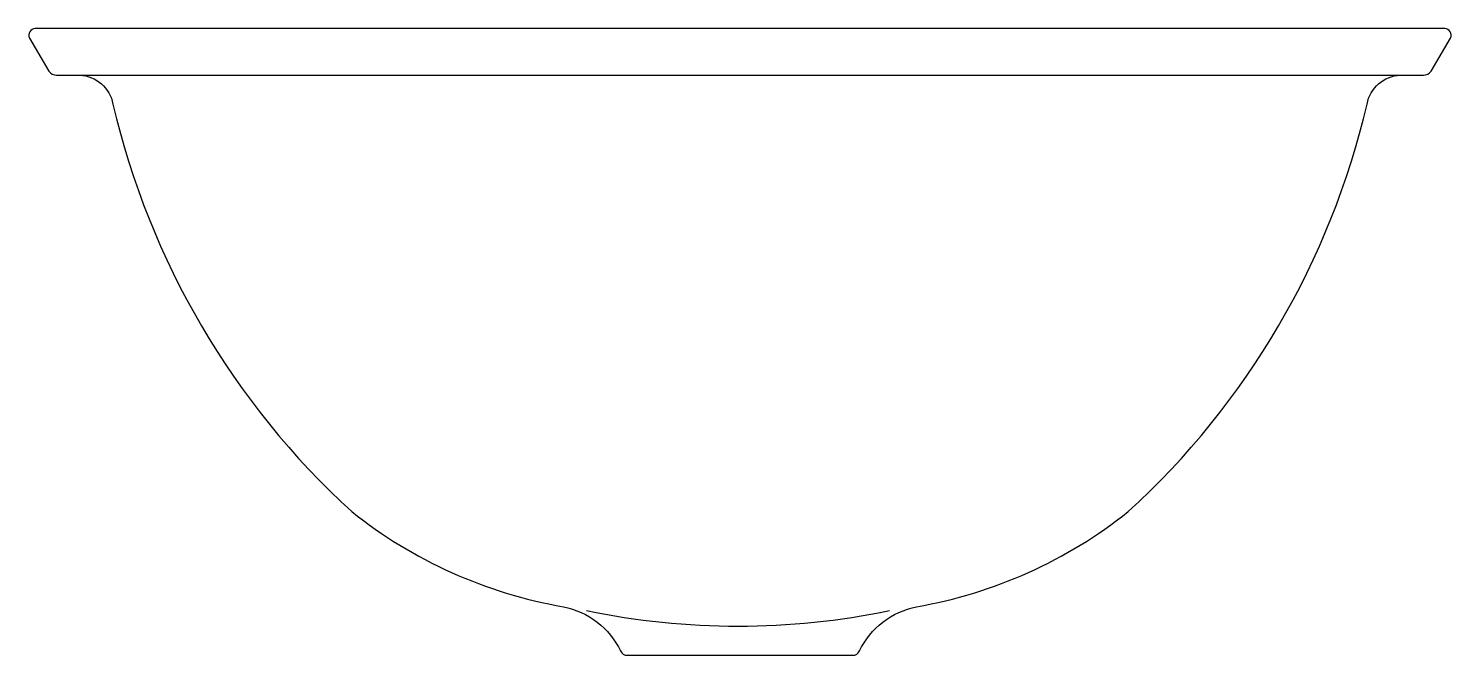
# Model space of a CAD drawing. Extents: x -827.946 to -827.58, y 508.696 to 508.857.
import ezdxf

# ---------------------------------------------------------------- set-up
doc = ezdxf.new("R2010")
doc.units = 0
doc.header["$LTSCALE"] = 50
doc.header["$MEASUREMENT"] = 0
doc.layers.add('A-PECAS', color=2, linetype='CONTINUOUS')
doc.layers.add('ESC1-50', color=1, linetype='CONTINUOUS')

# ---------------------------------------------------------------- blocks, each defined once
blk = doc.blocks.new('L-37-D')
at = {"layer": 'A-PECAS'}
blk.add_lwpolyline([(0.2831798407430435, 0.8), (0.1016798407430434, 0.8, 0.5463898147928812), (0.1001798407430434, 0.7975), (0.1051798407430434, 0.789, 0.253347954044199), (0.1071798407430434, 0.788), (0.1131798407430428, 0.788, -0.3438312742056514), (0.1216798407430434, 0.7804999999999999, 0.1512643781521573), (0.1831798407430434, 0.6755, 0.1255407549547687), (0.2376798407430434, 0.651, -0.2314050314163207), (0.252431034572098, 0.6396109235082911, 0.3466569186711198), (0.2541798407430435, 0.6385000000000001), (0.2831798407430435, 0.6385000000000001), (0.3121798407430434, 0.6385000000000001, 0.3466569186711198), (0.3139286469139889, 0.6396109235082911, -0.2314050314163207), (0.3286798407430435, 0.651, 0.1255407549547687), (0.3831798407430435, 0.6755, 0.1512643781521573), (0.4446798407430435, 0.7804999999999999, -0.3438312742056514), (0.4531798407430441, 0.788), (0.4591798407430434, 0.788, 0.253347954044199), (0.4611798407430434, 0.789), (0.4661798407430434, 0.7975, 0.5463898147928812), (0.4646798407430434, 0.8)], format="xyb", close=True, dxfattribs=at)
at = {"layer": 'ESC1-50'}
blk.add_lwpolyline([(0.1131798407430428, 0.788), (0.2831798407430435, 0.788), (0.4531798407430441, 0.788)], dxfattribs=at)
blk.add_arc((0.2826798407430434, 0.83809375), 0.1920944007228282, 258.2860807527162, 281.7139192472839, dxfattribs=at)

msp = doc.modelspace()

# ---------------------------------------------------------------- block references
at = {"layer": 'A-PECAS'}
msp.add_blockref('L-37-D', (-828.0461014903391, 508.0574401176843), dxfattribs=at)

doc.saveas('drawing.dxf')
